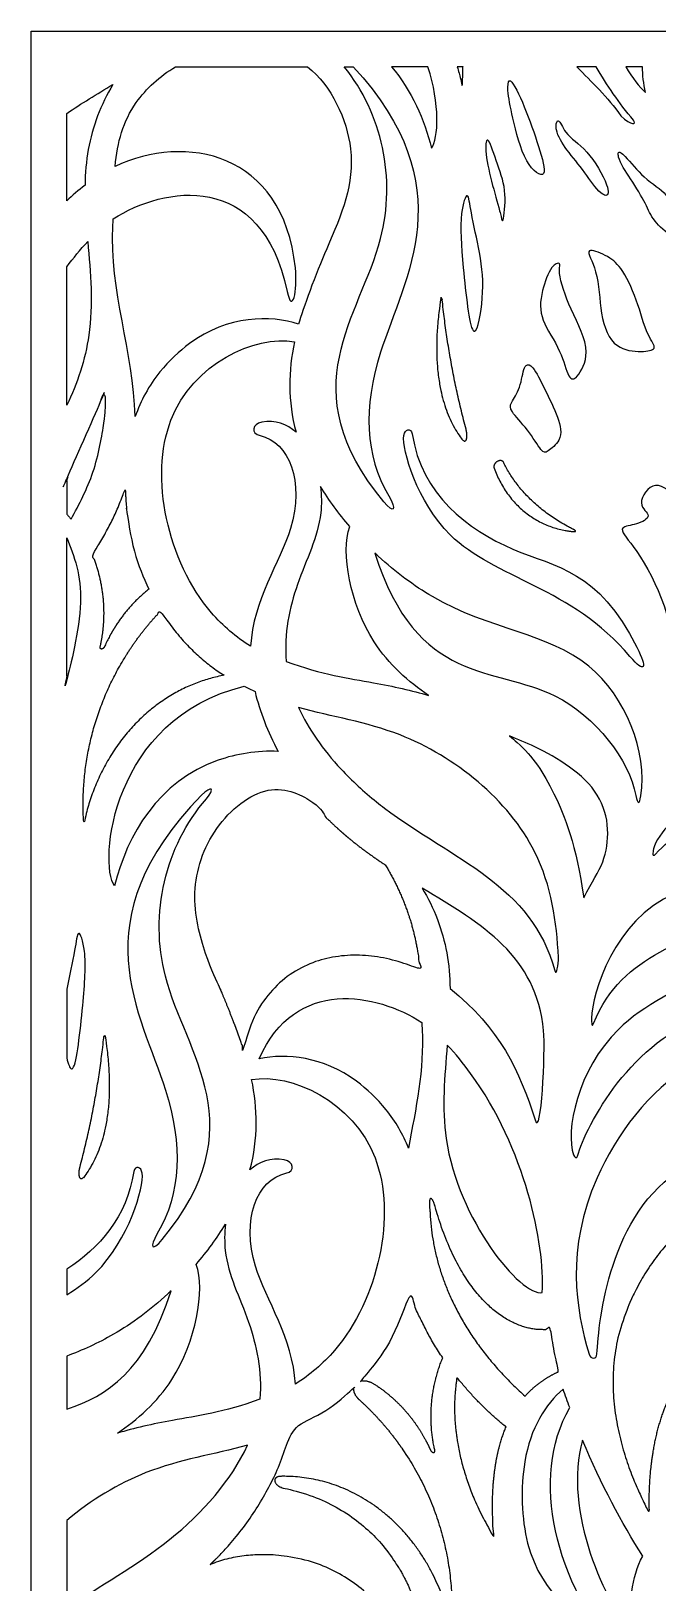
# Model space of a CAD drawing. Header units: millimetres. Extents: x 222 to 483, y -243 to 244.
# Drawn here: x 222.4 to 317.3, y 8.9 to 244.1 of the extents above; entities that cross this region are included whole.
import ezdxf

# ---------------------------------------------------------------- set-up
doc = ezdxf.new("R2010")
doc.units = ezdxf.units.MM

msp = doc.modelspace()

# ---------------------------------------------------------------- linework, layer by layer
msp.add_lwpolyline([(222.38, 244.15), (483.39, 244.15), (483.39, -243.48), (222.38, -243.48)], close=True)
for points, knots in [([(262.89, 199.74), (263.5, 201.98), (265.47, 207.25), (267.15, 211.15), (269.44, 216.43), (273.02, 224.87), (267.84, 235.88), (264.25, 238.74), (257.59, 238.74), (250.93, 238.74), (244.27, 238.74), (241.88, 237.34), (236.9, 232.71), (235.46, 227.34), (235.09, 223.62), (245.7, 228.65), (260.51, 225.9), (262.4, 208.26), (262.79, 204.64), (261.91, 201.12), (261.16, 204.68), (257.27, 223.17), (242.48, 220.63), (234.81, 215.67), (234.8, 215.3), (234.78, 214.94), (234.77, 214.57), (234.21, 204.98), (237.92, 195.51), (238.14, 185.7), (238.98, 188.12), (240.2, 190.4), (241.9, 192.48), (243.28, 194.17), (250.56, 201.11), (258.63, 201.1), (262.89, 199.74)], [56.224915, 56.224915, 56.224915, 56.224915, 58.224915, 58.224915, 58.224915, 58.275211, 58.318208, 58.318208, 58.318208, 76.701458, 76.701458, 76.701458, 76.74467, 76.804266, 76.804266, 76.804266, 77.292601, 77.292601, 77.292601, 78.292601, 78.292601, 78.292601, 79.111897, 79.111897, 79.111897, 79.233909, 79.233909, 79.233909, 79.606627, 79.606627, 79.606627, 79.953277, 79.953277, 79.953277, 79.989746, 80.12754, 80.12754, 80.12754, 80.12754]), ([(271.17, 238.74), (270.71, 238.74), (270.26, 238.74), (269.81, 238.74), (275.53, 231.62), (280.44, 209.1), (261.56, 189.99), (275.78, 172.81), (277.37, 170.9), (277.8, 171.55), (276.54, 173.69), (272.93, 179.85), (272.28, 196.88), (287.95, 220.46), (271.17, 238.74)], [189.801778, 189.801778, 189.801778, 189.801778, 191.051689, 191.051689, 191.051689, 191.478812, 192.034622, 192.034622, 192.034622, 193.034622, 193.034622, 193.034622, 193.452184, 194.02035, 194.02035, 194.02035, 194.02035]), ([(276.96, 238.74), (278.8, 238.74), (280.64, 238.74), (282.48, 238.74), (284.32, 233.05), (284.1, 227.91), (283, 226.38), (281.94, 230.7), (280.01, 235.12), (276.96, 238.74)], [196.386532, 196.386532, 196.386532, 196.386532, 201.462017, 201.462017, 201.462017, 201.897023, 201.897023, 201.897023, 202.118545, 202.118545, 202.118545, 202.118545]), ([(305.03, 238.74), (306.01, 238.74), (306.99, 238.74), (307.97, 238.74), (309.53, 235.95), (311.41, 233.23), (313.58, 230.64), (314.14, 229.97), (313.27, 229.75), (311.7, 231.28), (309.68, 234.19), (307.25, 236.38), (305.03, 238.74)], [222.211224, 222.211224, 222.211224, 222.211224, 224.916558, 224.916558, 224.916558, 225.101704, 225.101704, 225.101704, 226.101704, 226.101704, 226.101704, 226.310874, 226.310874, 226.310874, 226.310874]), ([(312.43, 238.74), (313.27, 238.74), (314.11, 238.74), (314.94, 238.74), (314.98, 237.49), (315.13, 236.18), (315.4, 234.82), (314.48, 235.67), (313.45, 237.03), (312.43, 238.74)], [229.026534, 229.026534, 229.026534, 229.026534, 231.333769, 231.333769, 231.333769, 231.515152, 231.515152, 231.515152, 231.692142, 231.692142, 231.692142, 231.692142]), ([(227.79, 231.65), (227.79, 227.24), (227.79, 222.82), (227.79, 218.41), (228.63, 219.21), (229.55, 220.01), (230.55, 220.79), (230.58, 222.61), (230.99, 227.91), (232.96, 233.04), (234.77, 236.04), (232.34, 234.58), (229.98, 233.16), (227.79, 231.65)], [130.802849, 130.802849, 130.802849, 130.802849, 144.047951, 144.047951, 144.047951, 144.101172, 144.101172, 144.101172, 144.13423, 144.1982, 144.1982, 144.1982, 144.259802, 144.259802, 144.259802, 144.259802]), ([(294.58, 235.63), (294.58, 235.47), (294.62, 234.22), (295.19, 231.51), (297.1, 223.58), (300.85, 221.29), (299.24, 226.73), (297.3, 232.42), (294.85, 237.52), (294.58, 236.3), (294.58, 235.63)], [0.3333333, 0.3333333, 0.3333333, 0.3333333, 0.3408512, 0.3885342, 0.4391031, 0.4883575, 0.5368566, 0.5893378, 0.6356155, 0.6666667, 0.6666667, 0.6666667, 0.6666667]), ([(301.88, 229.69), (301.88, 229.53), (301.99, 228.42), (303.63, 225.81), (306.07, 223.11), (308.47, 219.29), (309.97, 219.02), (309.43, 221.7), (306.39, 226.6), (303.3, 228.24), (302.22, 231.16), (301.87, 230.23), (301.88, 229.69)], [0.308709, 0.308709, 0.308709, 0.308709, 0.3169776, 0.3597825, 0.4114303, 0.4553173, 0.4874724, 0.5031362, 0.5519852, 0.602914, 0.6396361, 0.6664853, 0.6664853, 0.6664853, 0.6664853]), ([(293.54, 216.02), (293.48, 216.27), (293.17, 217.67), (292.02, 221.38), (291.02, 226.23), (291.46, 228.75), (293.15, 223.35), (294.45, 220.1), (293.87, 214.81), (293.67, 215.45), (293.54, 216.02)], [0.3333333, 0.3333333, 0.3333333, 0.3333333, 0.3468881, 0.3958112, 0.4454176, 0.4907563, 0.5362196, 0.5904539, 0.6354008, 0.6666667, 0.6666667, 0.6666667, 0.6666667]), ([(311.3, 225.65), (311.27, 225.51), (311.38, 224.32), (313.39, 221.5), (315.71, 217.62), (316.3, 215.71), (319.48, 212.62), (322.34, 212.33), (320.3, 215.52), (318.88, 219.76), (315.56, 221.3), (312.47, 225.13), (311.36, 226.04), (311.3, 225.65)], [0.2828626, 0.2828626, 0.2828626, 0.2828626, 0.2916965, 0.3289893, 0.3732736, 0.4206187, 0.4595574, 0.4987291, 0.537462, 0.5854462, 0.635, 0.673098, 0.6985782, 0.6985782, 0.6985782, 0.6985782]), ([(289.53, 198.66), (289.46, 198.64), (288.78, 198.96), (287.72, 208.64), (287.19, 216.42), (288.55, 220.39), (288.96, 216.44), (290.51, 210.18), (291.08, 204.13), (290.04, 198.78), (289.53, 198.66)], [0.3333333, 0.3333333, 0.3333333, 0.3333333, 0.3402274, 0.3974017, 0.4481187, 0.4861176, 0.5210702, 0.5669825, 0.6187188, 0.6666667, 0.6666667, 0.6666667, 0.6666667]), ([(227.79, 208.42), (227.79, 201.42), (227.79, 194.42), (227.79, 187.42), (229.35, 190.69), (232.16, 198.95), (231.37, 207.49), (230.97, 212.23), (229.84, 211.04), (228.78, 209.75), (227.79, 208.42)], [99.816103, 99.816103, 99.816103, 99.816103, 120.8175, 120.8175, 120.8175, 120.884885, 120.969778, 120.969778, 120.969778, 121.012204, 121.012204, 121.012204, 121.012204]), ([(306.93, 210.82), (306.94, 210.82), (307.26, 211.04), (309.79, 210.07), (311.75, 208.46), (314.11, 203.77), (315.6, 197.82), (317.44, 195.93), (314.72, 195.39), (310.37, 196.03), (308.5, 200.8), (308.35, 207.88), (306.56, 210.54), (306.93, 210.82)], [0.2995752, 0.2995752, 0.2995752, 0.2995752, 0.30019, 0.3346555, 0.3756971, 0.4243525, 0.4692014, 0.5058929, 0.5384124, 0.5790557, 0.6314374, 0.6797624, 0.7222751, 0.7222751, 0.7222751, 0.7222751]), ([(302.42, 208.31), (302.4, 208.07), (302.33, 206.69), (304.13, 201.52), (307.42, 195.82), (305.04, 191.29), (303.76, 191.25), (302.57, 196.11), (299.31, 200.42), (299.48, 204.2), (301.03, 208.6), (302.5, 209.17), (302.44, 208.64), (302.42, 208.31)], [0.2517194, 0.2517194, 0.2517194, 0.2517194, 0.2646242, 0.3111408, 0.3660399, 0.4080946, 0.4438112, 0.4838274, 0.533476, 0.5837719, 0.6216491, 0.6498336, 0.6681365, 0.6681365, 0.6681365, 0.6681365]), ([(262.25, 197.04), (256.32, 198.09), (237.44, 189.44), (243.8, 160.35), (253.43, 152.28), (255.62, 150.9), (256.01, 157.89), (265.59, 171.33), (261.44, 181.89), (257.05, 182.85), (255.62, 183.16), (255.88, 184.6), (257.32, 184.86), (259.39, 185.22), (261.13, 184.59), (262.51, 183.34), (261.2, 188.06), (261.37, 192.68), (262.25, 197.04)], [70.876541, 70.876541, 70.876541, 70.876541, 71.876541, 72.876541, 73.138441, 73.138441, 73.138441, 73.302216, 73.524749, 73.524749, 73.524749, 74.524749, 74.524749, 74.524749, 74.594487, 74.594487, 74.594487, 74.62811, 74.62811, 74.62811, 74.62811]), ([(297.34, 193.45), (297.25, 193.37), (296.87, 192.79), (296.53, 189.86), (294.89, 187.69), (294.84, 186.63), (297.55, 183.91), (299.83, 180.15), (300.33, 180.22), (303, 182.28), (302.3, 185.65), (300.26, 189.6), (298.46, 193.35), (297.61, 193.71), (297.34, 193.45)], [0.2826634, 0.2826634, 0.2826634, 0.2826634, 0.2919223, 0.3284203, 0.3660249, 0.4043602, 0.4460949, 0.4857709, 0.5219392, 0.5562048, 0.6041706, 0.6554563, 0.6983078, 0.728411, 0.728411, 0.728411, 0.728411]), ([(280.09, 183.09), (279.94, 184.1), (278.95, 183.84), (278.82, 182.84), (278.54, 180.76), (283.79, 162.13), (304.21, 159.88), (313.07, 149.35), (315.35, 146.64), (315.72, 147.57), (314.13, 150.74), (308.23, 162.5), (295.55, 163.15), (281.47, 173.92), (280.09, 183.09)], [0, 0, 0, 0, 1, 1, 1, 1.430396, 2, 2, 2, 3, 3, 3, 3.495891, 4, 4, 4, 4]), ([(320.68, 149.26), (320.08, 148.58), (319.35, 148.03), (319.45, 148.94), (320.11, 154.72), (314.99, 164.93), (310.95, 169.02), (314.1, 169.26), (316.73, 170.72), (313.77, 172.24), (316.95, 176.76), (320.56, 172.56), (321.73, 176.14), (323.55, 177.53), (324.19, 177.55), (324.37, 177.56), (325.29, 177.35), (325.88, 173.98), (329.73, 175.44), (330.02, 172.45), (331.33, 171.73), (330.06, 165.77), (323.35, 152.34), (320.68, 149.26)], [0, 0, 0, 0, 1, 1, 1, 1.166623, 1.228778, 1.27106, 1.314325, 1.361693, 1.413404, 1.468723, 1.521532, 1.561619, 1.561619, 1.561619, 1.572967, 1.624069, 1.673258, 1.715199, 1.7572, 1.81926, 2, 2, 2, 2]), ([(282.58, 143.44), (280.03, 144.21), (274.01, 145.56), (266.45, 146.59), (261.01, 148.6), (260.65, 152.78), (262.54, 161.42), (266.42, 168.42), (266.37, 173.77), (266.2, 175.12), (267.48, 173.01), (268.98, 170.97), (270.64, 169.03), (269.23, 165.15), (271.57, 152.49), (279.58, 145.47), (282.58, 143.44)], [69.231995, 69.231995, 69.231995, 69.231995, 69.876541, 70.642464, 70.642464, 70.642464, 70.751265, 70.875657, 70.918261, 70.918261, 70.918261, 70.93357, 70.93357, 70.93357, 71.93357, 72.541014, 72.541014, 72.541014, 72.541014]), ([(274.45, 165.02), (274.62, 164.86), (274.79, 164.7), (274.96, 164.55), (277.57, 162.14), (289.19, 153.44), (308.64, 152.57), (315.78, 134.91), (314.71, 128.23), (314.49, 126.86), (314.23, 126.93), (313.96, 128.3), (312.94, 133.62), (300.69, 149.97), (280.81, 144.9), (274.45, 165.02)], [57.127909, 57.127909, 57.127909, 57.127909, 57.240223, 57.240223, 57.240223, 57.261738, 57.329644, 57.39127, 57.39127, 57.39127, 58.39127, 58.39127, 58.39127, 58.770252, 59.31961, 59.31961, 59.31961, 59.31961]), ([(259.8, 134.97), (258.22, 137.93), (257.01, 141.01), (256.3, 144.03), (255.75, 144.29), (255.19, 144.56), (254.63, 144.83), (234.55, 139.92), (232.55, 118.02), (235.02, 114.57), (236.93, 122.36), (243.12, 132.93), (256.63, 135.1), (259.8, 134.97)], [82.939155, 82.939155, 82.939155, 82.939155, 83.004531, 83.004531, 83.004531, 83.014417, 83.014417, 83.014417, 83.99664, 83.99664, 83.99664, 84.395762, 84.517826, 84.517826, 84.517826, 84.517826]), ([(269.3, 132.3), (266.61, 135.2), (264.35, 138.38), (262.88, 141.61), (267.94, 140.2), (281.36, 138.33), (299.95, 123.44), (301.98, 109.03), (302.24, 103.75), (302.29, 102.78), (301.91, 100.8), (301.67, 101.74), (298.3, 114.64), (286.15, 118.62), (275.9, 126.37), (275.5, 126.68), (273.17, 128.49), (270.96, 130.52), (269.3, 132.3)], [78.119989, 78.119989, 78.119989, 78.119989, 78.203492, 78.203492, 78.203492, 78.29272, 78.435507, 78.526725, 78.526725, 78.526725, 79.526725, 79.526725, 79.526725, 79.798101, 79.798101, 79.798101, 79.808903, 79.860215, 79.860215, 79.860215, 79.860215]), ([(294.8, 137.31), (296.07, 136.8), (300.47, 134.99), (310.17, 129.11), (310, 118.97), (307.38, 115.3), (306.07, 112.78), (304.94, 120.76), (301.45, 129.58), (298.16, 134.52), (295.22, 136.99), (294.8, 137.31)], [62.928225, 62.928225, 62.928225, 62.928225, 63.31961, 64.31961, 65.31961, 65.876541, 65.876541, 65.876541, 66.876541, 67.876541, 68.032448, 68.032448, 68.032448, 68.032448]), ([(344.43, 132.54), (332.56, 128.07), (321.72, 124.71), (316.91, 119.39), (316.46, 118.89), (316.49, 119.56), (316.65, 120.21), (317.88, 125.08), (329.94, 132.63), (342.49, 138.07), (343.19, 138.37), (343.85, 136.62), (344.45, 134.71), (344.43, 132.54)], [21.739936, 21.739936, 21.739936, 21.739936, 22, 22, 22, 23, 23, 23, 23.240278, 23.254406, 23.254406, 23.254406, 23.362764, 23.362764, 23.362764, 23.362764]), ([(248.18, 128.32), (249.69, 129.86), (250.34, 129.4), (248.92, 127.77), (242.68, 120.59), (237.26, 97.62), (256.47, 78.18), (242.25, 61), (240.66, 59.09), (240.23, 59.74), (241.49, 61.88), (245.1, 68.04), (245.76, 85.32), (229.62, 109.33), (248.18, 128.32)], [0, 0, 0, 0, 1, 1, 1, 1.444191, 2, 2, 2, 3, 3, 3, 3.417562, 4, 4, 4, 4]), ([(334.72, 115.7), (333.69, 114.7), (322.84, 105.06), (312.04, 104.88), (307.56, 93.72), (307.28, 93.02), (307.24, 93.78), (307.26, 94.53), (307.35, 98.24), (312.08, 114.46), (329.3, 115.56), (334.72, 115.7)], [15.520902, 15.520902, 15.520902, 15.520902, 15.567747, 16, 16, 16, 17, 17, 17, 17.323358, 17.469186, 17.469186, 17.469186, 17.469186]), ([(281.59, 114.26), (290.66, 108.79), (298.91, 103.98), (299.99, 92.64), (300.29, 89.57), (299.63, 76.16), (298.7, 79.1), (296.37, 86.48), (293.32, 93.13), (285.82, 99.01), (285.79, 100.83), (285.37, 106.13), (283.4, 111.26), (281.59, 114.26)], [84.081916, 84.081916, 84.081916, 84.081916, 84.312119, 84.312119, 84.312119, 85.312119, 85.312119, 85.312119, 85.713182, 85.713182, 85.713182, 85.746239, 85.81021, 85.81021, 85.81021, 85.81021]), ([(227.79, 98.94), (228.15, 100.94), (229.07, 104.67), (229.47, 108.58), (230.84, 104.61), (230.31, 96.83), (229.24, 87.15), (228.32, 86.71), (228, 87.57), (227.79, 88.5), (227.79, 91.98), (227.79, 95.46), (227.79, 98.94)], [0.642873, 0.642873, 0.642873, 0.642873, 0.687457, 0.72241, 0.760409, 0.811126, 0.8683, 0.875194, 0.898988, 0.898988, 0.898988, 11.340193, 11.340193, 11.340193, 11.340193]), ([(326.16, 102.26), (326.2, 102.16), (326.25, 102.04), (326.32, 101.93), (327.53, 99.75), (328.31, 97.72), (328.77, 95.81), (327.52, 95.63), (313.99, 92.64), (306.47, 78.35), (305.12, 73.61), (305.01, 73.21), (304.66, 73.43), (304.52, 73.82), (303.24, 77.31), (306.23, 92.51), (320.56, 99.03), (326.16, 102.26)], [20, 20, 20, 20, 20.064119, 20.064119, 20.064119, 20.110425, 20.110425, 20.110425, 20.1478, 20.525394, 20.525394, 20.525394, 21.525394, 21.525394, 21.525394, 21.835589, 22.025012, 22.025012, 22.025012, 22.025012]), ([(279.53, 74.84), (280.63, 80.85), (281.94, 86.8), (281.59, 92.79), (281.58, 93.16), (281.57, 93.53), (281.55, 93.89), (274.75, 98.3), (262.35, 100.79), (256.92, 88.39), (261.06, 89.22), (268.22, 88.58), (274.75, 82.36), (276.13, 80.66), (277.61, 78.86), (278.72, 76.9), (279.53, 74.84)], [94.17138, 94.17138, 94.17138, 94.17138, 94.404283, 94.404283, 94.404283, 94.526295, 94.526295, 94.526295, 95.253018, 95.253018, 95.253018, 95.372754, 95.409223, 95.409223, 95.409223, 95.710144, 95.710144, 95.710144, 95.710144]), ([(285.4, 90.46), (286.66, 89.12), (296.8, 76.68), (300.21, 60.37), (299.78, 52.94), (296.51, 52.35), (283.4, 68.43), (285, 85.71), (285.4, 90.46)], [89.2015169, 89.2015169, 89.2015169, 89.2015169, 89.2490399, 89.6086713, 89.6086713, 89.6086713, 89.8316864, 89.9165794, 89.9165794, 89.9165794, 89.9165794]), ([(329.14, 89.52), (328.47, 83.68), (325.16, 78.58), (322.71, 72.65), (322.16, 72.38), (310.03, 65.84), (308.34, 48.7), (308.07, 43.67), (308.02, 42.78), (307.12, 42.77), (306.87, 43.63), (304.85, 50.38), (302.42, 65.05), (317.8, 86.26), (326.79, 89.18), (329.14, 89.52)], [19.74293, 19.74293, 19.74293, 19.74293, 19.900052, 19.900052, 19.900052, 19.919824, 20.353043, 20.353043, 20.353043, 21.353043, 21.353043, 21.353043, 21.673559, 21.865613, 21.933105, 21.933105, 21.933105, 21.933105]), ([(255.78, 85.23), (255.78, 85.23), (255.78, 85.23), (255.78, 85.23), (256.66, 80.87), (256.83, 76.25), (255.51, 71.53), (256.9, 72.78), (258.64, 73.41), (260.71, 73.05), (262.15, 72.79), (262.41, 71.35), (260.98, 71.04), (256.59, 70.08), (252.43, 59.52), (262.01, 46.08), (262.41, 39.08), (264.59, 40.47), (274.23, 48.54), (280.58, 77.63), (261.72, 86.27), (255.78, 85.23)], [55.190777, 55.190777, 55.190777, 55.190777, 55.191292, 55.191292, 55.191292, 55.224915, 55.224915, 55.224915, 55.294653, 55.294653, 55.294653, 56.294653, 56.294653, 56.294653, 56.517186, 56.680961, 56.680961, 56.680961, 56.94286, 57.94286, 58.942414, 58.942414, 58.942414, 58.942414]), ([(227.79, 52.62), (227.79, 53.91), (227.79, 55.2), (227.79, 56.49), (232.68, 59.66), (236.91, 64.42), (237.94, 71.28), (238.09, 72.29), (239.08, 72.03), (239.21, 71.03), (239.49, 68.95), (236.65, 58.89), (229.39, 53.6), (227.79, 52.62)], [1264.077792, 1264.077792, 1264.077792, 1264.077792, 1267.947423, 1267.947423, 1267.947423, 1268.324454, 1268.324454, 1268.324454, 1269.324454, 1269.324454, 1269.324454, 1269.75485, 1269.864561, 1269.864561, 1269.864561, 1269.864561]), ([(251.83, 63.3), (250.55, 61.2), (249.04, 59.16), (247.39, 57.22), (248.8, 53.34), (246.46, 40.68), (238.45, 33.66), (235.45, 31.63), (237.99, 32.4), (244.02, 33.75), (251.58, 34.78), (257.02, 36.79), (257.38, 40.97), (255.49, 49.61), (251.61, 56.61), (251.66, 61.96), (251.83, 63.3)], [56.224915, 56.224915, 56.224915, 56.224915, 56.240223, 56.240223, 56.240223, 57.240223, 57.847667, 57.847667, 57.847667, 58.492213, 59.258136, 59.258136, 59.258136, 59.366936, 59.491328, 59.533933, 59.533933, 59.533933, 59.533933]), ([(227.79, 43.32), (230.11, 44.2), (235.27, 46.45), (240.46, 50.33), (243.07, 52.73), (243.24, 52.89), (243.41, 53.05), (243.58, 53.21), (239.71, 40.97), (233.84, 37.28), (227.79, 35.26), (227.79, 37.95), (227.79, 40.63), (227.79, 43.32)], [57.240223, 57.240223, 57.240223, 57.240223, 57.258601, 57.280115, 57.280115, 57.280115, 57.39243, 57.39243, 57.39243, 57.726668, 57.726668, 57.726668, 65.782122, 65.782122, 65.782122, 65.782122]), ([(302.94, 38.29), (303.27, 37.35), (303.6, 36.42), (303.94, 35.51), (297.87, 24.71), (301.61, 9.3), (311.91, -2.95), (312.48, -3.61), (311.6, -3.84), (310.04, -2.3), (305.77, 3.84), (296.93, 8.06), (296.31, 29.76), (300.27, 36.03), (302.94, 38.29)], [0, 0, 0, 0, 0.031207, 0.031207, 0.031207, 0.909434, 0.909434, 0.909434, 1.909434, 1.909434, 1.909434, 2.351375, 2.55004, 2.815322, 2.815322, 2.815322, 2.815322]), ([(314.99, 13.01), (313.25, 9.75), (312.83, 5.82), (313.74, 1.23), (309.45, 5.21), (302.84, 20.07), (305.88, 30.58), (308.72, 23.78), (311.82, 18.02), (314.99, 13.01)], [34.823499, 34.823499, 34.823499, 34.823499, 35.433301, 35.433301, 35.433301, 36.2568, 36.2568, 36.2568, 36.507217, 36.507217, 36.507217, 36.507217]), ([(255.15, 29.8), (252.78, 24.58), (243.88, 14.41), (232.66, 8.49), (227.79, 5), (227.79, 9.46), (227.79, 13.92), (227.79, 18.38), (231.41, 21.49), (240.73, 27.09), (250.09, 28.39), (255.15, 29.8)], [77.932789, 77.932789, 77.932789, 77.932789, 78.067605, 78.203492, 78.203492, 78.203492, 91.582771, 91.582771, 91.582771, 91.655351, 91.744579, 91.744579, 91.744579, 91.744579])]:
    msp.add_open_spline(points, degree=3, knots=knots)
for points, weights, degree, knots in [([(286.91, 238.74), (287.34, 238.74), (287.77, 238.74), (287.77, 237.25), (287.67, 235.77), (287.36, 237.28), (286.91, 238.74)], [1, 1, 1, 1.00678414206, 1.01484838117, 0.996801362997, 0.981693237414], 2, [205.544185, 205.544185, 205.544185, 206.3316394, 206.3316394, 206.4110081, 206.4110081, 206.4924313, 206.4924313, 206.4924313]), ([(288.24, 183.81), (288.56, 182.6), (288.31, 181.37), (287.56, 182.37), (284.04, 187.08), (282.96, 194.35), (284.42, 203.59), (284.46, 203.82), (284.61, 203.64), (284.64, 203.41), (285.31, 196.85), (286.52, 190.31), (288.24, 183.81)], [1, 1, 1, 1, 0.973333333333, 0.973333333333, 1, 1, 1, 1, 0.99843970598, 0.99843970598, 1], 3, [0, 0, 0, 0, 1, 1, 1, 2, 2, 2, 3, 3, 3, 4, 4, 4, 4]), ([(228.45, 170.15), (228.24, 170.41), (228.01, 170.67), (227.79, 170.92), (227.79, 172.75), (227.79, 174.57), (227.79, 176.39), (229.69, 179.17), (231.44, 182.88), (232.81, 187.75), (233.38, 189.78), (233.9, 189.17), (233.57, 187.09), (233.37, 181.27), (231.64, 175.56), (228.45, 170.15)], [0.962052542174, 0.965139196296, 0.968421851872, 0.9719005089, 0.9719005089, 0.9719005089, 0.9719005089, 0.9719005089, 0.9719005089, 0.9719005089, 0.9719005089, 0.9719005089, 0.9719005089, 0.959165908243, 0.957550326458, 0.967053763545], 3, [43.105557, 43.105557, 43.105557, 43.105557, 43.150006, 43.150006, 43.150006, 48.616226, 48.616226, 48.616226, 48.666585, 48.666585, 48.666585, 49.666585, 49.666585, 49.666585, 49.962805, 49.962805, 49.962805, 49.962805]), ([(292.5, 177.89), (292.21, 178.7), (293.54, 179.51), (293.93, 178.74), (295.98, 174.55), (299.57, 171.1), (304.4, 168.66), (305.51, 168.11), (304.28, 168.25), (303.06, 168.49), (298.13, 169.44), (294.32, 172.83), (292.5, 177.89)], [1, 1, 1, 1, 0.974720122298, 0.974720122298, 1, 1, 1, 1, 0.924899278214, 0.924899278214, 1], 3, [0, 0, 0, 0, 1, 1, 1, 2, 2, 2, 3, 3, 3, 4, 4, 4, 4]), ([(240.2, 159.55), (238.55, 162.95), (237.38, 166.83), (236.91, 171.1), (236.77, 172.37), (236.68, 173.63), (236.65, 174.89), (235.55, 171.47), (233.82, 168.04), (231.65, 164.82), (233.52, 160.36), (233.91, 155.54), (232.86, 150.87), (232.74, 150.34), (233.29, 150.37), (233.51, 150.87), (235.08, 154.34), (237.32, 157.25), (240.2, 159.55)], [1, 1, 1, 1, 1, 1, 1, 1, 1, 1, 0.988907618466, 1.01480423177, 1.0776898399, 1.0776898399, 1.0776898399, 1.0776898399, 1.07100896189, 1.06993243529, 1.0744602601], 3, [75.312704, 75.312704, 75.312704, 75.312704, 75.358062, 75.358062, 75.358062, 75.522747, 75.522747, 75.522747, 75.649438, 75.649438, 75.649438, 76.237633, 76.237633, 76.237633, 77.237633, 77.237633, 77.237633, 78.076497, 78.076497, 78.076497, 78.076497]), ([(227.79, 167.34), (227.79, 160.15), (227.79, 152.96), (227.79, 145.77), (231.23, 155.52), (229.87, 162.96), (227.79, 167.34)], [1, 1, 1, 1, 0.944564376486, 0.959079063478, 0.997243328821], 3, [58.171106, 58.171106, 58.171106, 58.171106, 79.740294, 79.740294, 79.740294, 80.294525, 80.294525, 80.294525, 80.294525]), ([(251.6, 146.5), (248.07, 148.72), (244.67, 152.03), (242.01, 156.27), (233.63, 147.45), (229.53, 136.03), (230.36, 123.95), (232.83, 135.97), (240.72, 144.53), (251.6, 146.5)], [1, 1, 1, 1, 0.948343108209, 0.953561321476, 1.0156546398, 0.887775923555, 0.870479530068, 0.963765459338], 3, [75.373323, 75.373323, 75.373323, 75.373323, 75.435573, 75.435573, 75.435573, 76.351534, 76.351534, 76.351534, 77.216278, 77.216278, 77.216278, 77.216278]), ([(276.02, 117.76), (272.68, 119.97), (269.51, 122.39), (266.75, 125.3), (265.68, 126.43), (264.66, 127.63), (263.7, 128.9), (261.32, 129.46), (253, 129.38), (244.58, 114.05), (248.59, 104.61), (250.87, 99.34), (252.18, 96.33), (253.64, 92.51), (254.53, 89.89), (257.86, 104.46), (271.39, 106.52), (281.27, 101.84), (280.77, 107.5), (278.99, 112.9), (276.02, 117.76)], [1, 1, 1, 1, 1, 1, 1, 1, 1, 1, 1, 1, 1, 1, 1, 1, 1, 1, 0.982370367763, 0.982370367763, 1], 3, [83.081916, 83.081916, 83.081916, 83.081916, 83.728353, 83.728353, 83.728353, 83.759076, 83.759076, 83.759076, 83.781139, 83.835154, 83.88545, 83.88545, 83.88545, 85.42768, 85.42768, 85.42768, 85.882627, 85.882627, 85.882627, 86.882627, 86.882627, 86.882627, 86.882627]), ([(229.79, 72), (229.47, 70.79), (229.72, 69.55), (230.47, 70.56), (233.99, 75.27), (235.07, 82.53), (233.6, 91.77), (233.57, 92.01), (233.41, 91.83), (233.39, 91.6), (232.71, 85.04), (231.51, 78.5), (229.79, 72)], [1, 1, 1, 1, 0.973333333333, 0.973333333333, 1, 1, 1, 1, 0.99843970598, 0.99843970598, 1], 3, [0, 0, 0, 0, 1, 1, 1, 2, 2, 2, 3, 3, 3, 4, 4, 4, 4]), ([(297.18, 37.24), (288.18, 45.3), (283.15, 54.98), (282.79, 65.31), (282.46, 67.39), (282.99, 68), (283.56, 65.97), (287.99, 50.15), (296.51, 46.58), (300.98, 47.46), (301.34, 45.26), (301.77, 43.1), (302.27, 40.96), (300.28, 40.06), (298.58, 38.82), (297.18, 37.24)], [0.954292936752, 0.910485652367, 0.899174729728, 0.920360168832, 0.920360168832, 0.920360168832, 0.920360168832, 0.920360168832, 0.920360168832, 0.920360168832, 0.920360168832, 0.920360168832, 0.920360168832, 0.920360168832, 0.920360168832, 0.920360168832], 3, [2.870013, 2.870013, 2.870013, 2.870013, 3.390405, 3.390405, 3.390405, 4.390405, 4.390405, 4.390405, 4.553963, 4.553963, 4.553963, 4.568376, 4.568376, 4.568376, 4.803402, 4.803402, 4.803402, 4.803402]), ([(320.02, 61.71), (320.02, 61.66), (319.7, 55.66), (321.28, 48.51), (324.18, 42.15), (318.9, 40.72), (315.68, 31.81), (315.99, 19.62), (313.84, 23.48), (306.52, 39.37), (315.01, 56.6), (319.84, 61.53), (320.02, 61.71)], [1, 1, 1, 1, 1, 0.847705993111, 0.851540145947, 1.01150245851, 1.01150245851, 1.01150245851, 1.01150245851, 1.01150245851, 1.01150245851], 3, [19.526919, 19.526919, 19.526919, 19.526919, 19.527867, 19.655486, 19.655486, 19.655486, 20.631517, 20.631517, 20.631517, 20.957215, 21.15301, 21.160414, 21.160414, 21.160414, 21.160414]), ([(284.71, 43.04), (282.84, 38.58), (282.46, 33.76), (283.5, 29.09), (283.62, 28.56), (283.08, 28.59), (282.85, 29.09), (280.98, 33.23), (278.16, 36.57), (274.45, 39.01), (273.61, 39.56), (272.82, 39.68), (272.22, 39.52), (275.46, 42.99), (278.2, 47.48), (279.81, 52.82), (280.92, 49.5), (282.61, 46.17), (284.71, 43.04)], [0.927910761498, 0.917618021302, 0.94164776747, 1, 1, 1, 1, 0.992609940484, 0.992609940484, 1, 1, 1, 1, 1, 1, 1, 1, 1, 1], 3, [43.411805, 43.411805, 43.411805, 43.411805, 44, 44, 44, 45, 45, 45, 46, 46, 46, 46.34793, 46.34793, 46.34793, 46.41119, 46.41119, 46.41119, 46.534281, 46.534281, 46.534281, 46.534281]), ([(294.3, 32.59), (292.52, 28.36), (291.89, 22.81), (292.44, 15.95), (286.73, 25.24), (285.81, 33.82), (286.88, 40.08), (289.09, 37.29), (291.61, 34.74), (294.3, 32.59)], [1, 1, 1, 1, 0.910493683455, 0.891777466712, 0.906526324951, 0.906526324951, 0.906526324951, 0.906526324951], 3, [40.534584, 40.534584, 40.534584, 40.534584, 41, 41, 41, 41.527263, 41.527263, 41.527263, 41.642468, 41.642468, 41.642468, 41.642468]), ([(249.49, 11.72), (254.68, 13.83), (272.15, 13.04), (279.43, 0.58), (281.34, -7.21), (283.86, -3.7), (281.74, 18.94), (260.62, 23.31), (259.14, 23.61), (258.71, 25.07), (260.23, 25.09), (273.02, 25.33), (283.08, 16.39), (286.01, 2.18), (286.91, 15.44), (281.94, 27.76), (272.09, 36.69), (271.38, 37.33), (271.14, 37.98), (271.23, 38.5), (269.55, 36.86), (266.37, 34.41), (263.11, 32.88), (261.73, 32.21), (260.18, 25.63), (256.25, 18.74), (251.28, 13.49), (250.7, 12.88), (250.1, 12.29), (249.49, 11.72)], [1, 1, 1, 1, 1, 1, 1, 1, 1, 1, 1, 0.854398861522, 0.854398861522, 1, 0.933254579974, 0.933254579974, 1, 1, 1, 1, 1, 1, 1, 1, 1, 1, 1, 1, 1, 1], 3, [51, 51, 51, 51, 51.215094, 51.614216, 51.614216, 51.614216, 52.614216, 52.614216, 52.614216, 53.614216, 53.614216, 53.614216, 54.614216, 54.614216, 54.614216, 55.614216, 55.614216, 55.614216, 55.948023, 55.948023, 55.948023, 55.979928, 56.004813, 56.004813, 56.004813, 56.147575, 56.147575, 56.147575, 56.282828, 56.282828, 56.282828, 56.282828])]:
    msp.add_rational_spline(points, weights, degree=degree, knots=knots)

doc.saveas('drawing.dxf')
